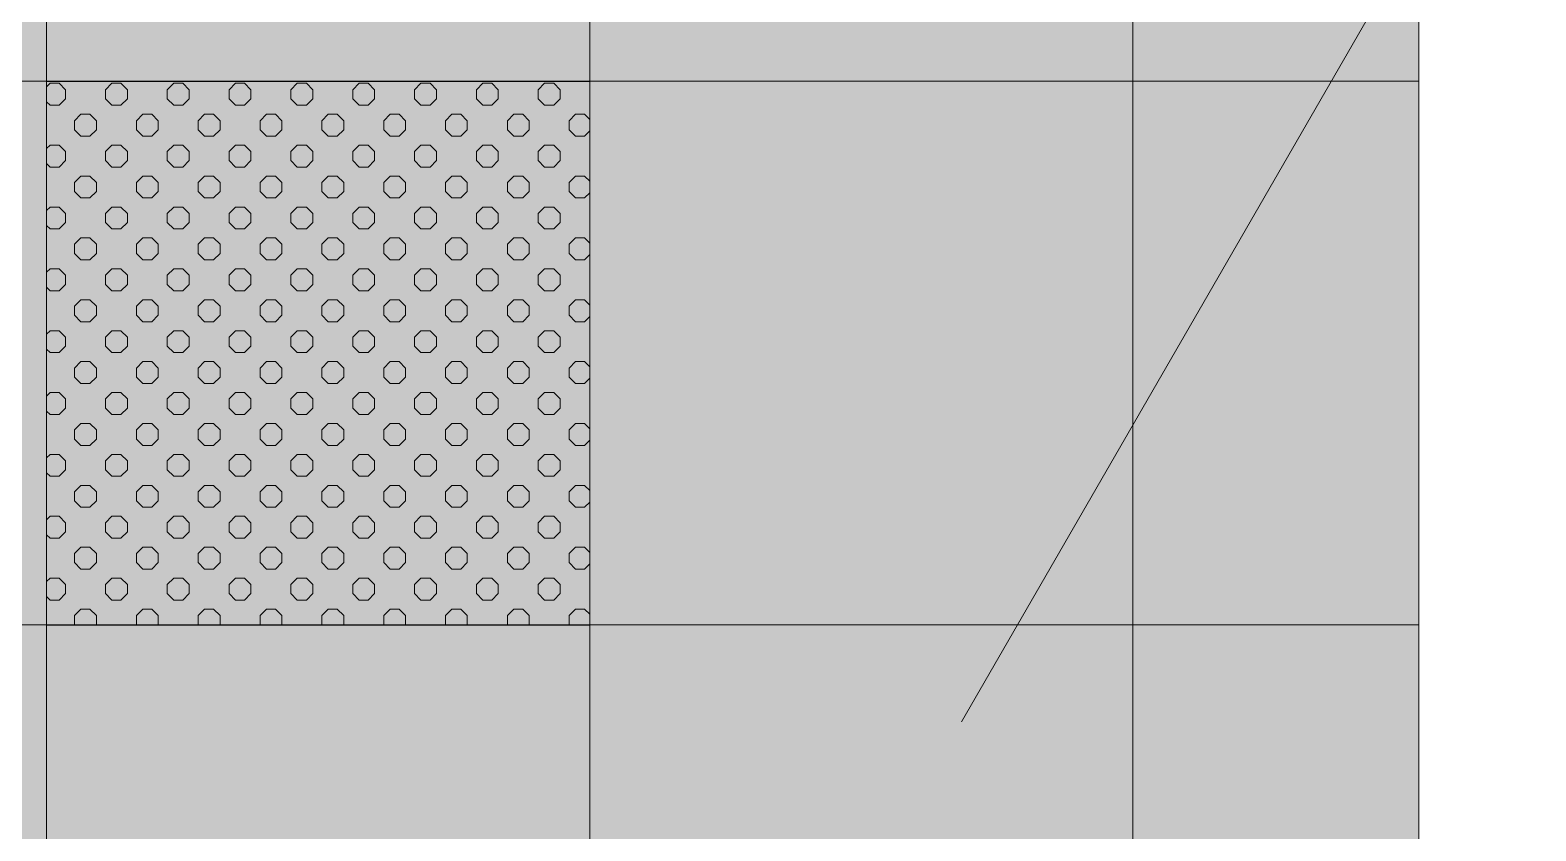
# Model space of a CAD drawing. Header units: millimetres. Extents: x -13069 to 207500, y -71366 to 56785.
# Drawn here: x 165894 to 167557, y 31904 to 32788 of the extents above; entities that cross this region are included whole.
import ezdxf

# ---------------------------------------------------------------- set-up
doc = ezdxf.new("R2010")
doc.units = ezdxf.units.MM
doc.layers.add('PDF _Подложка без мебели', color=7, linetype='Continuous')
doc.layers.add('PDF _Потолки', color=7, linetype='Continuous', lineweight=5, true_color=0x535353)
doc.layers.add('PDF _светильники', color=7, linetype='Continuous', true_color=0xffffff)

msp = doc.modelspace()

# ---------------------------------------------------------------- linework, layer by layer
at = {"layer": 'PDF _Подложка без мебели', "lineweight": 18}
msp.add_lwpolyline([(167957.92, 32933.341), (167447.923, 32933.341), (166922.923, 32024.043)], dxfattribs=at)
at = {"layer": 'PDF _Потолки', "color": 7, "lineweight": 13}
msp.add_lwpolyline([(167427.922, 34687.942), (164996.72, 34687.942), (165003.923, 27774.243), (167427.922, 27774.243)], close=True, dxfattribs=at)
for points in [[(165912.321, 34687.942), (165912.321, 27774.243)], [(166512.321, 34687.942), (166512.321, 27774.243)], [(167112.321, 34687.942), (167112.321, 27774.243)], [(167427.922, 32731.143), (164998.759, 32731.143)], [(167427.922, 32131.143), (164999.424, 32131.143)]]:
    msp.add_lwpolyline(points, dxfattribs=at)
at = {"layer": 'PDF _Потолки', "color": 254, "lineweight": 0, "true_color": 0xcae6ff, "transparency": 33554559}
msp.add_solid([(167427.922, 34687.942), (167427.922, 27774.243), (164996.72, 34687.942), (165003.923, 27774.243)], dxfattribs=at)
at = {"layer": 'PDF _светильники', "color": 7, "lineweight": 13}
msp.add_lwpolyline([(165912.321, 32130.842), (166512.321, 32130.842), (166512.321, 32730.842), (165912.321, 32730.842)], close=True, dxfattribs=at)
at = {"layer": 'PDF _светильники', "lineweight": 20}
for points in [[(165912.321, 32708.543), (165916.124, 32704.742), (165926.121, 32704.742), (165933.219, 32711.842), (165933.219, 32721.842), (165926.121, 32728.942), (165916.124, 32728.942), (165912.321, 32725.042)], [(166512.321, 32688.941), (166506.523, 32694.743), (166496.519, 32694.743), (166489.421, 32687.643), (166489.421, 32677.642), (166496.519, 32670.642), (166506.523, 32670.642), (166512.321, 32676.342)], [(165912.321, 32640.241), (165916.124, 32636.442), (165926.121, 32636.442), (165933.219, 32643.542), (165933.219, 32653.543), (165926.121, 32660.642), (165916.124, 32660.642), (165912.321, 32656.842)], [(166512.321, 32620.742), (166506.523, 32626.441), (166496.519, 32626.441), (166489.421, 32619.442), (166489.421, 32609.442), (166496.519, 32602.342), (166506.523, 32602.342), (166512.321, 32608.142)], [(165912.321, 32572.042), (165916.124, 32568.142), (165926.121, 32568.142), (165933.219, 32575.242), (165933.219, 32585.243), (165926.121, 32592.343), (165916.124, 32592.343), (165912.321, 32588.542)], [(166512.321, 32552.442), (166506.523, 32558.142), (166496.519, 32558.142), (166489.421, 32551.142), (166489.421, 32541.142), (166496.519, 32534.042), (166506.523, 32534.042), (166512.321, 32539.842)], [(165912.321, 32503.742), (165916.124, 32499.941), (165926.121, 32499.941), (165933.219, 32506.942), (165933.219, 32516.943), (165926.121, 32524.043), (165916.124, 32524.043), (165912.321, 32520.242)], [(166512.321, 32484.143), (166506.523, 32489.942), (166496.519, 32489.942), (166489.421, 32482.842), (166489.421, 32472.842), (166496.519, 32465.742), (166506.523, 32465.742), (166512.321, 32471.542)], [(165912.321, 32435.443), (165916.124, 32431.642), (165926.121, 32431.642), (165933.219, 32438.642), (165933.219, 32448.641), (165926.121, 32455.743), (165916.124, 32455.743), (165912.321, 32451.942)], [(166512.321, 32415.843), (166506.523, 32421.643), (166496.519, 32421.643), (166489.421, 32414.543), (166489.421, 32404.542), (166496.519, 32397.442), (166506.523, 32397.442), (166512.321, 32403.242)], [(165912.321, 32367.143), (165916.124, 32363.342), (165926.121, 32363.342), (165933.219, 32370.442), (165933.219, 32380.442), (165926.121, 32387.441), (165916.124, 32387.441), (165912.321, 32383.642)], [(166512.321, 32347.543), (166506.523, 32353.343), (166496.519, 32353.343), (166489.421, 32346.243), (166489.421, 32336.242), (166496.519, 32329.142), (166506.523, 32329.142), (166512.321, 32334.942)], [(165912.321, 32298.843), (165916.124, 32295.042), (165926.121, 32295.042), (165933.219, 32302.142), (165933.219, 32312.142), (165926.121, 32319.142), (165916.124, 32319.142), (165912.321, 32315.342)], [(166512.321, 32279.241), (166506.523, 32285.043), (166496.519, 32285.043), (166489.421, 32277.943), (166489.421, 32267.942), (166496.519, 32260.942), (166506.523, 32260.942), (166512.321, 32266.642)], [(165912.321, 32230.541), (165916.124, 32226.742), (165926.121, 32226.742), (165933.219, 32233.842), (165933.219, 32243.843), (165926.121, 32250.942), (165916.124, 32250.942), (165912.321, 32247.042)], [(166512.321, 32211.042), (166506.523, 32216.741), (166496.519, 32216.741), (166489.421, 32209.742), (166489.421, 32199.742), (166496.519, 32192.642), (166506.523, 32192.642), (166512.321, 32198.342)], [(165912.321, 32162.342), (165916.124, 32158.442), (165926.121, 32158.442), (165933.219, 32165.542), (165933.219, 32175.543), (165926.121, 32182.643), (165916.124, 32182.643), (165912.321, 32178.842)], [(165943.821, 32130.842), (165943.223, 32131.442), (165943.223, 32141.442), (165950.224, 32148.442), (165960.221, 32148.442), (165967.32, 32141.442), (165967.32, 32131.442), (165966.722, 32130.842)], [(166012.022, 32130.842), (166011.521, 32131.442), (166011.521, 32141.442), (166018.522, 32148.442), (166028.52, 32148.442), (166035.624, 32141.442), (166035.624, 32131.442), (166035.02, 32130.842)], [(166080.32, 32130.842), (166079.722, 32131.442), (166079.722, 32141.442), (166086.821, 32148.442), (166096.824, 32148.442), (166103.923, 32141.442), (166103.923, 32131.442), (166103.324, 32130.842)], [(166148.625, 32130.842), (166148.02, 32131.442), (166148.02, 32141.442), (166155.119, 32148.442), (166165.123, 32148.442), (166172.221, 32141.442), (166172.221, 32131.442), (166171.623, 32130.842)], [(166216.923, 32130.842), (166216.319, 32131.442), (166216.319, 32141.442), (166223.423, 32148.442), (166233.421, 32148.442), (166240.519, 32141.442), (166240.519, 32131.442), (166239.921, 32130.842)], [(166285.221, 32130.842), (166284.623, 32131.442), (166284.623, 32141.442), (166291.722, 32148.442), (166301.719, 32148.442), (166308.72, 32141.442), (166308.72, 32131.442), (166308.122, 32130.842)], [(166353.52, 32130.842), (166352.922, 32131.442), (166352.922, 32141.442), (166359.922, 32148.442), (166369.92, 32148.442), (166377.024, 32141.442), (166377.024, 32131.442), (166376.42, 32130.842)], [(166421.72, 32130.842), (166421.22, 32131.442), (166421.22, 32141.442), (166428.221, 32148.442), (166438.224, 32148.442), (166445.323, 32141.442), (166445.323, 32131.442), (166444.725, 32130.842)], [(166490.025, 32130.842), (166489.421, 32131.442), (166489.421, 32141.442), (166496.519, 32148.442), (166506.523, 32148.442), (166512.321, 32142.742)]]:
    msp.add_lwpolyline(points, dxfattribs=at)
for points in [[(166001.524, 32721.842), (165994.419, 32728.942), (165984.422, 32728.942), (165977.323, 32721.842), (165977.323, 32711.842), (165984.422, 32704.742), (165994.419, 32704.742), (166001.524, 32711.842)], [(166069.725, 32721.842), (166062.724, 32728.942), (166052.72, 32728.942), (166045.622, 32721.842), (166045.622, 32711.842), (166052.72, 32704.742), (166062.724, 32704.742), (166069.725, 32711.842)], [(166138.023, 32721.842), (166131.022, 32728.942), (166121.025, 32728.942), (166113.92, 32721.842), (166113.92, 32711.842), (166121.025, 32704.742), (166131.022, 32704.742), (166138.023, 32711.842)], [(166206.321, 32721.842), (166199.223, 32728.942), (166189.219, 32728.942), (166182.225, 32721.842), (166182.225, 32711.842), (166189.219, 32704.742), (166199.223, 32704.742), (166206.321, 32711.842)], [(166274.62, 32721.842), (166267.521, 32728.942), (166257.524, 32728.942), (166250.523, 32721.842), (166250.523, 32711.842), (166257.524, 32704.742), (166267.521, 32704.742), (166274.62, 32711.842)], [(166342.924, 32721.842), (166335.82, 32728.942), (166325.822, 32728.942), (166318.724, 32721.842), (166318.724, 32711.842), (166325.822, 32704.742), (166335.82, 32704.742), (166342.924, 32711.842)], [(166411.222, 32721.842), (166404.124, 32728.942), (166394.12, 32728.942), (166387.022, 32721.842), (166387.022, 32711.842), (166394.12, 32704.742), (166404.124, 32704.742), (166411.222, 32711.842)], [(166479.423, 32721.842), (166472.422, 32728.942), (166462.425, 32728.942), (166455.32, 32721.842), (166455.32, 32711.842), (166462.425, 32704.742), (166472.422, 32704.742), (166479.423, 32711.842)], [(165967.32, 32687.643), (165960.221, 32694.743), (165950.224, 32694.743), (165943.223, 32687.643), (165943.223, 32677.642), (165950.224, 32670.642), (165960.221, 32670.642), (165967.32, 32677.642)], [(166035.624, 32687.643), (166028.52, 32694.743), (166018.522, 32694.743), (166011.521, 32687.643), (166011.521, 32677.642), (166018.522, 32670.642), (166028.52, 32670.642), (166035.624, 32677.642)], [(166103.923, 32687.643), (166096.824, 32694.743), (166086.821, 32694.743), (166079.722, 32687.643), (166079.722, 32677.642), (166086.821, 32670.642), (166096.824, 32670.642), (166103.923, 32677.642)], [(166172.221, 32687.643), (166165.123, 32694.743), (166155.119, 32694.743), (166148.02, 32687.643), (166148.02, 32677.642), (166155.119, 32670.642), (166165.123, 32670.642), (166172.221, 32677.642)], [(166240.519, 32687.643), (166233.421, 32694.743), (166223.423, 32694.743), (166216.319, 32687.643), (166216.319, 32677.642), (166223.423, 32670.642), (166233.421, 32670.642), (166240.519, 32677.642)], [(166308.72, 32687.643), (166301.719, 32694.743), (166291.722, 32694.743), (166284.623, 32687.643), (166284.623, 32677.642), (166291.722, 32670.642), (166301.719, 32670.642), (166308.72, 32677.642)], [(166377.024, 32687.643), (166369.92, 32694.743), (166359.922, 32694.743), (166352.922, 32687.643), (166352.922, 32677.642), (166359.922, 32670.642), (166369.92, 32670.642), (166377.024, 32677.642)], [(166445.323, 32687.643), (166438.224, 32694.743), (166428.221, 32694.743), (166421.22, 32687.643), (166421.22, 32677.642), (166428.221, 32670.642), (166438.224, 32670.642), (166445.323, 32677.642)], [(166001.524, 32653.543), (165994.419, 32660.642), (165984.422, 32660.642), (165977.323, 32653.543), (165977.323, 32643.542), (165984.422, 32636.442), (165994.419, 32636.442), (166001.524, 32643.542)], [(166069.725, 32653.543), (166062.724, 32660.642), (166052.72, 32660.642), (166045.622, 32653.543), (166045.622, 32643.542), (166052.72, 32636.442), (166062.724, 32636.442), (166069.725, 32643.542)], [(166138.023, 32653.543), (166131.022, 32660.642), (166121.025, 32660.642), (166113.92, 32653.543), (166113.92, 32643.542), (166121.025, 32636.442), (166131.022, 32636.442), (166138.023, 32643.542)], [(166206.321, 32653.543), (166199.223, 32660.642), (166189.219, 32660.642), (166182.225, 32653.543), (166182.225, 32643.542), (166189.219, 32636.442), (166199.223, 32636.442), (166206.321, 32643.542)], [(166274.62, 32653.543), (166267.521, 32660.642), (166257.524, 32660.642), (166250.523, 32653.543), (166250.523, 32643.542), (166257.524, 32636.442), (166267.521, 32636.442), (166274.62, 32643.542)], [(166342.924, 32653.543), (166335.82, 32660.642), (166325.822, 32660.642), (166318.724, 32653.543), (166318.724, 32643.542), (166325.822, 32636.442), (166335.82, 32636.442), (166342.924, 32643.542)], [(166411.222, 32653.543), (166404.124, 32660.642), (166394.12, 32660.642), (166387.022, 32653.543), (166387.022, 32643.542), (166394.12, 32636.442), (166404.124, 32636.442), (166411.222, 32643.542)], [(166479.423, 32653.543), (166472.422, 32660.642), (166462.425, 32660.642), (166455.32, 32653.543), (166455.32, 32643.542), (166462.425, 32636.442), (166472.422, 32636.442), (166479.423, 32643.542)], [(165967.32, 32619.442), (165960.221, 32626.441), (165950.224, 32626.441), (165943.223, 32619.442), (165943.223, 32609.442), (165950.224, 32602.342), (165960.221, 32602.342), (165967.32, 32609.442)], [(166035.624, 32619.442), (166028.52, 32626.441), (166018.522, 32626.441), (166011.521, 32619.442), (166011.521, 32609.442), (166018.522, 32602.342), (166028.52, 32602.342), (166035.624, 32609.442)], [(166103.923, 32619.442), (166096.824, 32626.441), (166086.821, 32626.441), (166079.722, 32619.442), (166079.722, 32609.442), (166086.821, 32602.342), (166096.824, 32602.342), (166103.923, 32609.442)], [(166172.221, 32619.442), (166165.123, 32626.441), (166155.119, 32626.441), (166148.02, 32619.442), (166148.02, 32609.442), (166155.119, 32602.342), (166165.123, 32602.342), (166172.221, 32609.442)], [(166240.519, 32619.442), (166233.421, 32626.441), (166223.423, 32626.441), (166216.319, 32619.442), (166216.319, 32609.442), (166223.423, 32602.342), (166233.421, 32602.342), (166240.519, 32609.442)], [(166308.72, 32619.442), (166301.719, 32626.441), (166291.722, 32626.441), (166284.623, 32619.442), (166284.623, 32609.442), (166291.722, 32602.342), (166301.719, 32602.342), (166308.72, 32609.442)], [(166377.024, 32619.442), (166369.92, 32626.441), (166359.922, 32626.441), (166352.922, 32619.442), (166352.922, 32609.442), (166359.922, 32602.342), (166369.92, 32602.342), (166377.024, 32609.442)], [(166445.323, 32619.442), (166438.224, 32626.441), (166428.221, 32626.441), (166421.22, 32619.442), (166421.22, 32609.442), (166428.221, 32602.342), (166438.224, 32602.342), (166445.323, 32609.442)], [(166001.524, 32585.243), (165994.419, 32592.343), (165984.422, 32592.343), (165977.323, 32585.243), (165977.323, 32575.242), (165984.422, 32568.142), (165994.419, 32568.142), (166001.524, 32575.242)], [(166069.725, 32585.243), (166062.724, 32592.343), (166052.72, 32592.343), (166045.622, 32585.243), (166045.622, 32575.242), (166052.72, 32568.142), (166062.724, 32568.142), (166069.725, 32575.242)], [(166138.023, 32585.243), (166131.022, 32592.343), (166121.025, 32592.343), (166113.92, 32585.243), (166113.92, 32575.242), (166121.025, 32568.142), (166131.022, 32568.142), (166138.023, 32575.242)], [(166206.321, 32585.243), (166199.223, 32592.343), (166189.219, 32592.343), (166182.225, 32585.243), (166182.225, 32575.242), (166189.219, 32568.142), (166199.223, 32568.142), (166206.321, 32575.242)], [(166274.62, 32585.243), (166267.521, 32592.343), (166257.524, 32592.343), (166250.523, 32585.243), (166250.523, 32575.242), (166257.524, 32568.142), (166267.521, 32568.142), (166274.62, 32575.242)], [(166342.924, 32585.243), (166335.82, 32592.343), (166325.822, 32592.343), (166318.724, 32585.243), (166318.724, 32575.242), (166325.822, 32568.142), (166335.82, 32568.142), (166342.924, 32575.242)], [(166411.222, 32585.243), (166404.124, 32592.343), (166394.12, 32592.343), (166387.022, 32585.243), (166387.022, 32575.242), (166394.12, 32568.142), (166404.124, 32568.142), (166411.222, 32575.242)], [(166479.423, 32585.243), (166472.422, 32592.343), (166462.425, 32592.343), (166455.32, 32585.243), (166455.32, 32575.242), (166462.425, 32568.142), (166472.422, 32568.142), (166479.423, 32575.242)], [(165967.32, 32551.142), (165960.221, 32558.142), (165950.224, 32558.142), (165943.223, 32551.142), (165943.223, 32541.142), (165950.224, 32534.042), (165960.221, 32534.042), (165967.32, 32541.142)], [(166035.624, 32551.142), (166028.52, 32558.142), (166018.522, 32558.142), (166011.521, 32551.142), (166011.521, 32541.142), (166018.522, 32534.042), (166028.52, 32534.042), (166035.624, 32541.142)], [(166103.923, 32551.142), (166096.824, 32558.142), (166086.821, 32558.142), (166079.722, 32551.142), (166079.722, 32541.142), (166086.821, 32534.042), (166096.824, 32534.042), (166103.923, 32541.142)], [(166172.221, 32551.142), (166165.123, 32558.142), (166155.119, 32558.142), (166148.02, 32551.142), (166148.02, 32541.142), (166155.119, 32534.042), (166165.123, 32534.042), (166172.221, 32541.142)], [(166240.519, 32551.142), (166233.421, 32558.142), (166223.423, 32558.142), (166216.319, 32551.142), (166216.319, 32541.142), (166223.423, 32534.042), (166233.421, 32534.042), (166240.519, 32541.142)], [(166308.72, 32551.142), (166301.719, 32558.142), (166291.722, 32558.142), (166284.623, 32551.142), (166284.623, 32541.142), (166291.722, 32534.042), (166301.719, 32534.042), (166308.72, 32541.142)], [(166377.024, 32551.142), (166369.92, 32558.142), (166359.922, 32558.142), (166352.922, 32551.142), (166352.922, 32541.142), (166359.922, 32534.042), (166369.92, 32534.042), (166377.024, 32541.142)], [(166445.323, 32551.142), (166438.224, 32558.142), (166428.221, 32558.142), (166421.22, 32551.142), (166421.22, 32541.142), (166428.221, 32534.042), (166438.224, 32534.042), (166445.323, 32541.142)], [(166001.524, 32516.943), (165994.419, 32524.043), (165984.422, 32524.043), (165977.323, 32516.943), (165977.323, 32506.942), (165984.422, 32499.941), (165994.419, 32499.941), (166001.524, 32506.942)], [(166069.725, 32516.943), (166062.724, 32524.043), (166052.72, 32524.043), (166045.622, 32516.943), (166045.622, 32506.942), (166052.72, 32499.941), (166062.724, 32499.941), (166069.725, 32506.942)], [(166138.023, 32516.943), (166131.022, 32524.043), (166121.025, 32524.043), (166113.92, 32516.943), (166113.92, 32506.942), (166121.025, 32499.941), (166131.022, 32499.941), (166138.023, 32506.942)], [(166206.321, 32516.943), (166199.223, 32524.043), (166189.219, 32524.043), (166182.225, 32516.943), (166182.225, 32506.942), (166189.219, 32499.941), (166199.223, 32499.941), (166206.321, 32506.942)], [(166274.62, 32516.943), (166267.521, 32524.043), (166257.524, 32524.043), (166250.523, 32516.943), (166250.523, 32506.942), (166257.524, 32499.941), (166267.521, 32499.941), (166274.62, 32506.942)], [(166342.924, 32516.943), (166335.82, 32524.043), (166325.822, 32524.043), (166318.724, 32516.943), (166318.724, 32506.942), (166325.822, 32499.941), (166335.82, 32499.941), (166342.924, 32506.942)], [(166411.222, 32516.943), (166404.124, 32524.043), (166394.12, 32524.043), (166387.022, 32516.943), (166387.022, 32506.942), (166394.12, 32499.941), (166404.124, 32499.941), (166411.222, 32506.942)], [(166479.423, 32516.943), (166472.422, 32524.043), (166462.425, 32524.043), (166455.32, 32516.943), (166455.32, 32506.942), (166462.425, 32499.941), (166472.422, 32499.941), (166479.423, 32506.942)], [(165967.32, 32482.842), (165960.221, 32489.942), (165950.224, 32489.942), (165943.223, 32482.842), (165943.223, 32472.842), (165950.224, 32465.742), (165960.221, 32465.742), (165967.32, 32472.842)], [(166035.624, 32482.842), (166028.52, 32489.942), (166018.522, 32489.942), (166011.521, 32482.842), (166011.521, 32472.842), (166018.522, 32465.742), (166028.52, 32465.742), (166035.624, 32472.842)], [(166103.923, 32482.842), (166096.824, 32489.942), (166086.821, 32489.942), (166079.722, 32482.842), (166079.722, 32472.842), (166086.821, 32465.742), (166096.824, 32465.742), (166103.923, 32472.842)], [(166172.221, 32482.842), (166165.123, 32489.942), (166155.119, 32489.942), (166148.02, 32482.842), (166148.02, 32472.842), (166155.119, 32465.742), (166165.123, 32465.742), (166172.221, 32472.842)], [(166240.519, 32482.842), (166233.421, 32489.942), (166223.423, 32489.942), (166216.319, 32482.842), (166216.319, 32472.842), (166223.423, 32465.742), (166233.421, 32465.742), (166240.519, 32472.842)], [(166308.72, 32482.842), (166301.719, 32489.942), (166291.722, 32489.942), (166284.623, 32482.842), (166284.623, 32472.842), (166291.722, 32465.742), (166301.719, 32465.742), (166308.72, 32472.842)], [(166377.024, 32482.842), (166369.92, 32489.942), (166359.922, 32489.942), (166352.922, 32482.842), (166352.922, 32472.842), (166359.922, 32465.742), (166369.92, 32465.742), (166377.024, 32472.842)], [(166445.323, 32482.842), (166438.224, 32489.942), (166428.221, 32489.942), (166421.22, 32482.842), (166421.22, 32472.842), (166428.221, 32465.742), (166438.224, 32465.742), (166445.323, 32472.842)], [(166001.524, 32448.641), (165994.419, 32455.743), (165984.422, 32455.743), (165977.323, 32448.641), (165977.323, 32438.642), (165984.422, 32431.642), (165994.419, 32431.642), (166001.524, 32438.642)], [(166069.725, 32448.641), (166062.724, 32455.743), (166052.72, 32455.743), (166045.622, 32448.641), (166045.622, 32438.642), (166052.72, 32431.642), (166062.724, 32431.642), (166069.725, 32438.642)], [(166138.023, 32448.641), (166131.022, 32455.743), (166121.025, 32455.743), (166113.92, 32448.641), (166113.92, 32438.642), (166121.025, 32431.642), (166131.022, 32431.642), (166138.023, 32438.642)], [(166206.321, 32448.641), (166199.223, 32455.743), (166189.219, 32455.743), (166182.225, 32448.641), (166182.225, 32438.642), (166189.219, 32431.642), (166199.223, 32431.642), (166206.321, 32438.642)], [(166274.62, 32448.641), (166267.521, 32455.743), (166257.524, 32455.743), (166250.523, 32448.641), (166250.523, 32438.642), (166257.524, 32431.642), (166267.521, 32431.642), (166274.62, 32438.642)], [(166342.924, 32448.641), (166335.82, 32455.743), (166325.822, 32455.743), (166318.724, 32448.641), (166318.724, 32438.642), (166325.822, 32431.642), (166335.82, 32431.642), (166342.924, 32438.642)], [(166411.222, 32448.641), (166404.124, 32455.743), (166394.12, 32455.743), (166387.022, 32448.641), (166387.022, 32438.642), (166394.12, 32431.642), (166404.124, 32431.642), (166411.222, 32438.642)], [(166479.423, 32448.641), (166472.422, 32455.743), (166462.425, 32455.743), (166455.32, 32448.641), (166455.32, 32438.642), (166462.425, 32431.642), (166472.422, 32431.642), (166479.423, 32438.642)], [(165967.32, 32414.543), (165960.221, 32421.643), (165950.224, 32421.643), (165943.223, 32414.543), (165943.223, 32404.542), (165950.224, 32397.442), (165960.221, 32397.442), (165967.32, 32404.542)], [(166035.624, 32414.543), (166028.52, 32421.643), (166018.522, 32421.643), (166011.521, 32414.543), (166011.521, 32404.542), (166018.522, 32397.442), (166028.52, 32397.442), (166035.624, 32404.542)], [(166103.923, 32414.543), (166096.824, 32421.643), (166086.821, 32421.643), (166079.722, 32414.543), (166079.722, 32404.542), (166086.821, 32397.442), (166096.824, 32397.442), (166103.923, 32404.542)], [(166172.221, 32414.543), (166165.123, 32421.643), (166155.119, 32421.643), (166148.02, 32414.543), (166148.02, 32404.542), (166155.119, 32397.442), (166165.123, 32397.442), (166172.221, 32404.542)], [(166240.519, 32414.543), (166233.421, 32421.643), (166223.423, 32421.643), (166216.319, 32414.543), (166216.319, 32404.542), (166223.423, 32397.442), (166233.421, 32397.442), (166240.519, 32404.542)], [(166308.72, 32414.543), (166301.719, 32421.643), (166291.722, 32421.643), (166284.623, 32414.543), (166284.623, 32404.542), (166291.722, 32397.442), (166301.719, 32397.442), (166308.72, 32404.542)], [(166377.024, 32414.543), (166369.92, 32421.643), (166359.922, 32421.643), (166352.922, 32414.543), (166352.922, 32404.542), (166359.922, 32397.442), (166369.92, 32397.442), (166377.024, 32404.542)], [(166445.323, 32414.543), (166438.224, 32421.643), (166428.221, 32421.643), (166421.22, 32414.543), (166421.22, 32404.542), (166428.221, 32397.442), (166438.224, 32397.442), (166445.323, 32404.542)], [(166001.524, 32380.442), (165994.419, 32387.441), (165984.422, 32387.441), (165977.323, 32380.442), (165977.323, 32370.442), (165984.422, 32363.342), (165994.419, 32363.342), (166001.524, 32370.442)], [(166069.725, 32380.442), (166062.724, 32387.441), (166052.72, 32387.441), (166045.622, 32380.442), (166045.622, 32370.442), (166052.72, 32363.342), (166062.724, 32363.342), (166069.725, 32370.442)], [(166138.023, 32380.442), (166131.022, 32387.441), (166121.025, 32387.441), (166113.92, 32380.442), (166113.92, 32370.442), (166121.025, 32363.342), (166131.022, 32363.342), (166138.023, 32370.442)], [(166206.321, 32380.442), (166199.223, 32387.441), (166189.219, 32387.441), (166182.225, 32380.442), (166182.225, 32370.442), (166189.219, 32363.342), (166199.223, 32363.342), (166206.321, 32370.442)], [(166274.62, 32380.442), (166267.521, 32387.441), (166257.524, 32387.441), (166250.523, 32380.442), (166250.523, 32370.442), (166257.524, 32363.342), (166267.521, 32363.342), (166274.62, 32370.442)], [(166342.924, 32380.442), (166335.82, 32387.441), (166325.822, 32387.441), (166318.724, 32380.442), (166318.724, 32370.442), (166325.822, 32363.342), (166335.82, 32363.342), (166342.924, 32370.442)], [(166411.222, 32380.442), (166404.124, 32387.441), (166394.12, 32387.441), (166387.022, 32380.442), (166387.022, 32370.442), (166394.12, 32363.342), (166404.124, 32363.342), (166411.222, 32370.442)], [(166479.423, 32380.442), (166472.422, 32387.441), (166462.425, 32387.441), (166455.32, 32380.442), (166455.32, 32370.442), (166462.425, 32363.342), (166472.422, 32363.342), (166479.423, 32370.442)], [(165967.32, 32346.243), (165960.221, 32353.343), (165950.224, 32353.343), (165943.223, 32346.243), (165943.223, 32336.242), (165950.224, 32329.142), (165960.221, 32329.142), (165967.32, 32336.242)], [(166035.624, 32346.243), (166028.52, 32353.343), (166018.522, 32353.343), (166011.521, 32346.243), (166011.521, 32336.242), (166018.522, 32329.142), (166028.52, 32329.142), (166035.624, 32336.242)], [(166103.923, 32346.243), (166096.824, 32353.343), (166086.821, 32353.343), (166079.722, 32346.243), (166079.722, 32336.242), (166086.821, 32329.142), (166096.824, 32329.142), (166103.923, 32336.242)], [(166172.221, 32346.243), (166165.123, 32353.343), (166155.119, 32353.343), (166148.02, 32346.243), (166148.02, 32336.242), (166155.119, 32329.142), (166165.123, 32329.142), (166172.221, 32336.242)], [(166240.519, 32346.243), (166233.421, 32353.343), (166223.423, 32353.343), (166216.319, 32346.243), (166216.319, 32336.242), (166223.423, 32329.142), (166233.421, 32329.142), (166240.519, 32336.242)], [(166308.72, 32346.243), (166301.719, 32353.343), (166291.722, 32353.343), (166284.623, 32346.243), (166284.623, 32336.242), (166291.722, 32329.142), (166301.719, 32329.142), (166308.72, 32336.242)], [(166377.024, 32346.243), (166369.92, 32353.343), (166359.922, 32353.343), (166352.922, 32346.243), (166352.922, 32336.242), (166359.922, 32329.142), (166369.92, 32329.142), (166377.024, 32336.242)], [(166445.323, 32346.243), (166438.224, 32353.343), (166428.221, 32353.343), (166421.22, 32346.243), (166421.22, 32336.242), (166428.221, 32329.142), (166438.224, 32329.142), (166445.323, 32336.242)], [(166001.524, 32312.142), (165994.419, 32319.142), (165984.422, 32319.142), (165977.323, 32312.142), (165977.323, 32302.142), (165984.422, 32295.042), (165994.419, 32295.042), (166001.524, 32302.142)], [(166069.725, 32312.142), (166062.724, 32319.142), (166052.72, 32319.142), (166045.622, 32312.142), (166045.622, 32302.142), (166052.72, 32295.042), (166062.724, 32295.042), (166069.725, 32302.142)], [(166138.023, 32312.142), (166131.022, 32319.142), (166121.025, 32319.142), (166113.92, 32312.142), (166113.92, 32302.142), (166121.025, 32295.042), (166131.022, 32295.042), (166138.023, 32302.142)], [(166206.321, 32312.142), (166199.223, 32319.142), (166189.219, 32319.142), (166182.225, 32312.142), (166182.225, 32302.142), (166189.219, 32295.042), (166199.223, 32295.042), (166206.321, 32302.142)], [(166274.62, 32312.142), (166267.521, 32319.142), (166257.524, 32319.142), (166250.523, 32312.142), (166250.523, 32302.142), (166257.524, 32295.042), (166267.521, 32295.042), (166274.62, 32302.142)], [(166342.924, 32312.142), (166335.82, 32319.142), (166325.822, 32319.142), (166318.724, 32312.142), (166318.724, 32302.142), (166325.822, 32295.042), (166335.82, 32295.042), (166342.924, 32302.142)], [(166411.222, 32312.142), (166404.124, 32319.142), (166394.12, 32319.142), (166387.022, 32312.142), (166387.022, 32302.142), (166394.12, 32295.042), (166404.124, 32295.042), (166411.222, 32302.142)], [(166479.423, 32312.142), (166472.422, 32319.142), (166462.425, 32319.142), (166455.32, 32312.142), (166455.32, 32302.142), (166462.425, 32295.042), (166472.422, 32295.042), (166479.423, 32302.142)], [(165967.32, 32277.943), (165960.221, 32285.043), (165950.224, 32285.043), (165943.223, 32277.943), (165943.223, 32267.942), (165950.224, 32260.942), (165960.221, 32260.942), (165967.32, 32267.942)], [(166035.624, 32277.943), (166028.52, 32285.043), (166018.522, 32285.043), (166011.521, 32277.943), (166011.521, 32267.942), (166018.522, 32260.942), (166028.52, 32260.942), (166035.624, 32267.942)], [(166103.923, 32277.943), (166096.824, 32285.043), (166086.821, 32285.043), (166079.722, 32277.943), (166079.722, 32267.942), (166086.821, 32260.942), (166096.824, 32260.942), (166103.923, 32267.942)], [(166172.221, 32277.943), (166165.123, 32285.043), (166155.119, 32285.043), (166148.02, 32277.943), (166148.02, 32267.942), (166155.119, 32260.942), (166165.123, 32260.942), (166172.221, 32267.942)], [(166240.519, 32277.943), (166233.421, 32285.043), (166223.423, 32285.043), (166216.319, 32277.943), (166216.319, 32267.942), (166223.423, 32260.942), (166233.421, 32260.942), (166240.519, 32267.942)], [(166308.72, 32277.943), (166301.719, 32285.043), (166291.722, 32285.043), (166284.623, 32277.943), (166284.623, 32267.942), (166291.722, 32260.942), (166301.719, 32260.942), (166308.72, 32267.942)], [(166377.024, 32277.943), (166369.92, 32285.043), (166359.922, 32285.043), (166352.922, 32277.943), (166352.922, 32267.942), (166359.922, 32260.942), (166369.92, 32260.942), (166377.024, 32267.942)], [(166445.323, 32277.943), (166438.224, 32285.043), (166428.221, 32285.043), (166421.22, 32277.943), (166421.22, 32267.942), (166428.221, 32260.942), (166438.224, 32260.942), (166445.323, 32267.942)], [(166001.524, 32243.843), (165994.419, 32250.942), (165984.422, 32250.942), (165977.323, 32243.843), (165977.323, 32233.842), (165984.422, 32226.742), (165994.419, 32226.742), (166001.524, 32233.842)], [(166069.725, 32243.843), (166062.724, 32250.942), (166052.72, 32250.942), (166045.622, 32243.843), (166045.622, 32233.842), (166052.72, 32226.742), (166062.724, 32226.742), (166069.725, 32233.842)], [(166138.023, 32243.843), (166131.022, 32250.942), (166121.025, 32250.942), (166113.92, 32243.843), (166113.92, 32233.842), (166121.025, 32226.742), (166131.022, 32226.742), (166138.023, 32233.842)], [(166206.321, 32243.843), (166199.223, 32250.942), (166189.219, 32250.942), (166182.225, 32243.843), (166182.225, 32233.842), (166189.219, 32226.742), (166199.223, 32226.742), (166206.321, 32233.842)], [(166274.62, 32243.843), (166267.521, 32250.942), (166257.524, 32250.942), (166250.523, 32243.843), (166250.523, 32233.842), (166257.524, 32226.742), (166267.521, 32226.742), (166274.62, 32233.842)], [(166342.924, 32243.843), (166335.82, 32250.942), (166325.822, 32250.942), (166318.724, 32243.843), (166318.724, 32233.842), (166325.822, 32226.742), (166335.82, 32226.742), (166342.924, 32233.842)], [(166411.222, 32243.843), (166404.124, 32250.942), (166394.12, 32250.942), (166387.022, 32243.843), (166387.022, 32233.842), (166394.12, 32226.742), (166404.124, 32226.742), (166411.222, 32233.842)], [(166479.423, 32243.843), (166472.422, 32250.942), (166462.425, 32250.942), (166455.32, 32243.843), (166455.32, 32233.842), (166462.425, 32226.742), (166472.422, 32226.742), (166479.423, 32233.842)], [(165967.32, 32209.742), (165960.221, 32216.741), (165950.224, 32216.741), (165943.223, 32209.742), (165943.223, 32199.742), (165950.224, 32192.642), (165960.221, 32192.642), (165967.32, 32199.742)], [(166035.624, 32209.742), (166028.52, 32216.741), (166018.522, 32216.741), (166011.521, 32209.742), (166011.521, 32199.742), (166018.522, 32192.642), (166028.52, 32192.642), (166035.624, 32199.742)], [(166103.923, 32209.742), (166096.824, 32216.741), (166086.821, 32216.741), (166079.722, 32209.742), (166079.722, 32199.742), (166086.821, 32192.642), (166096.824, 32192.642), (166103.923, 32199.742)], [(166172.221, 32209.742), (166165.123, 32216.741), (166155.119, 32216.741), (166148.02, 32209.742), (166148.02, 32199.742), (166155.119, 32192.642), (166165.123, 32192.642), (166172.221, 32199.742)], [(166240.519, 32209.742), (166233.421, 32216.741), (166223.423, 32216.741), (166216.319, 32209.742), (166216.319, 32199.742), (166223.423, 32192.642), (166233.421, 32192.642), (166240.519, 32199.742)], [(166308.72, 32209.742), (166301.719, 32216.741), (166291.722, 32216.741), (166284.623, 32209.742), (166284.623, 32199.742), (166291.722, 32192.642), (166301.719, 32192.642), (166308.72, 32199.742)], [(166377.024, 32209.742), (166369.92, 32216.741), (166359.922, 32216.741), (166352.922, 32209.742), (166352.922, 32199.742), (166359.922, 32192.642), (166369.92, 32192.642), (166377.024, 32199.742)], [(166445.323, 32209.742), (166438.224, 32216.741), (166428.221, 32216.741), (166421.22, 32209.742), (166421.22, 32199.742), (166428.221, 32192.642), (166438.224, 32192.642), (166445.323, 32199.742)], [(166001.524, 32175.543), (165994.419, 32182.643), (165984.422, 32182.643), (165977.323, 32175.543), (165977.323, 32165.542), (165984.422, 32158.442), (165994.419, 32158.442), (166001.524, 32165.542)], [(166069.725, 32175.543), (166062.724, 32182.643), (166052.72, 32182.643), (166045.622, 32175.543), (166045.622, 32165.542), (166052.72, 32158.442), (166062.724, 32158.442), (166069.725, 32165.542)], [(166138.023, 32175.543), (166131.022, 32182.643), (166121.025, 32182.643), (166113.92, 32175.543), (166113.92, 32165.542), (166121.025, 32158.442), (166131.022, 32158.442), (166138.023, 32165.542)], [(166206.321, 32175.543), (166199.223, 32182.643), (166189.219, 32182.643), (166182.225, 32175.543), (166182.225, 32165.542), (166189.219, 32158.442), (166199.223, 32158.442), (166206.321, 32165.542)], [(166274.62, 32175.543), (166267.521, 32182.643), (166257.524, 32182.643), (166250.523, 32175.543), (166250.523, 32165.542), (166257.524, 32158.442), (166267.521, 32158.442), (166274.62, 32165.542)], [(166342.924, 32175.543), (166335.82, 32182.643), (166325.822, 32182.643), (166318.724, 32175.543), (166318.724, 32165.542), (166325.822, 32158.442), (166335.82, 32158.442), (166342.924, 32165.542)], [(166411.222, 32175.543), (166404.124, 32182.643), (166394.12, 32182.643), (166387.022, 32175.543), (166387.022, 32165.542), (166394.12, 32158.442), (166404.124, 32158.442), (166411.222, 32165.542)], [(166479.423, 32175.543), (166472.422, 32182.643), (166462.425, 32182.643), (166455.32, 32175.543), (166455.32, 32165.542), (166462.425, 32158.442), (166472.422, 32158.442), (166479.423, 32165.542)]]:
    msp.add_lwpolyline(points, close=True, dxfattribs=at)
at = {"layer": 'PDF _светильники', "color": 53, "lineweight": 0, "true_color": 0xf7e046, "transparency": 33554559}
msp.add_solid([(165912.321, 32130.842), (166512.321, 32130.842), (165912.321, 32730.842), (166512.321, 32730.842)], dxfattribs=at)

doc.saveas('drawing.dxf')
